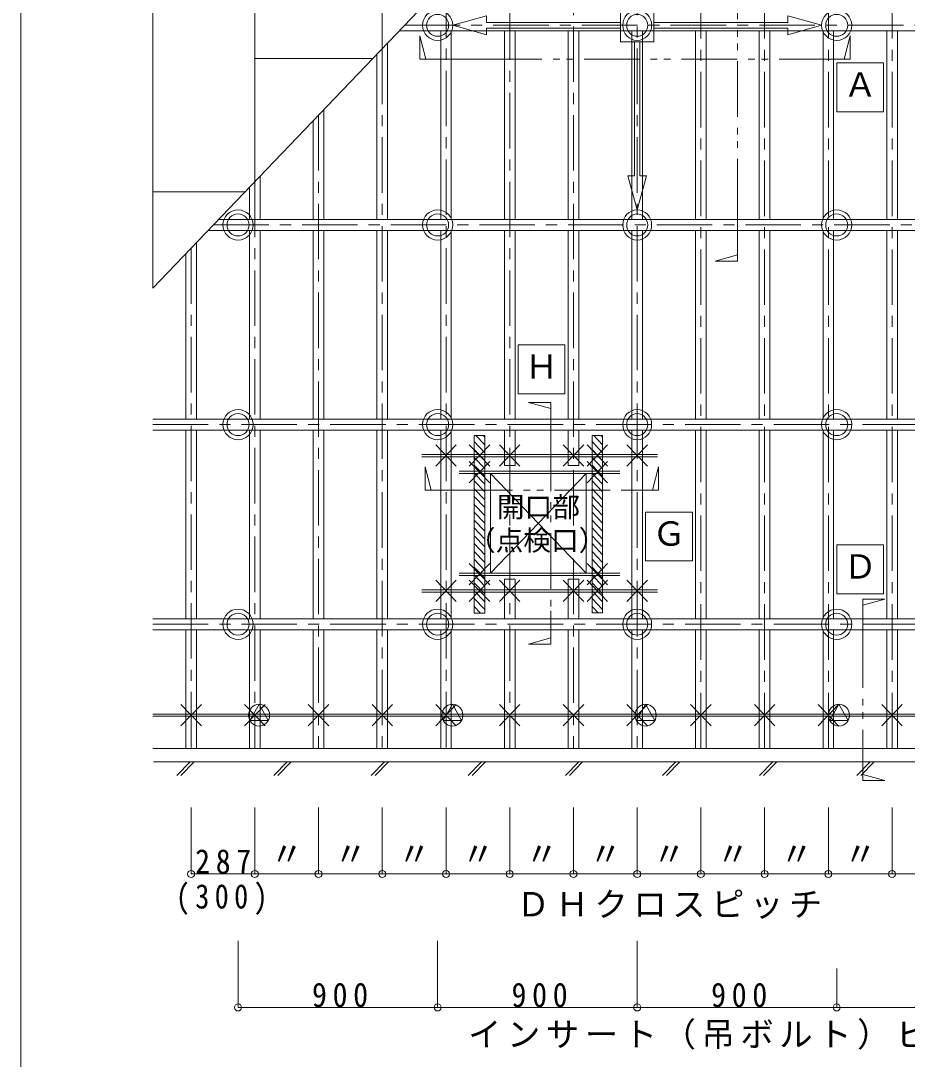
# Model space of a CAD drawing. Units: millimetres on the paper, enlarged 10 times, with parts at other scales. Extents: x -2077 to 2023, y -1433 to 1417.
# Drawn here: x -2077 to -1278, y -162 to 774 of the extents above; entities that cross this region are included whole.
import ezdxf
from ezdxf.enums import TextEntityAlignment as Align

# ---------------------------------------------------------------- set-up
doc = ezdxf.new("R2010")
doc.units = ezdxf.units.MM
doc.header["$LTSCALE"] = 10
doc.linetypes.add('CHAIN1', pattern=[8, 5, -1, 1, -1])
doc.linetypes.add('DOUBLE_CHAIN1', pattern=[8.8, 5, -1, 0.6, -0.6, 0.6, -1])
for name, color, linetype, lineweight in [('0-0_基本', 7, 'Continuous', 9), ('0-1_軸組', 7, 'Continuous', 9), ('0-2_インサート', 7, 'Continuous', 9), ('0-3_文字', 7, 'Continuous', 9), ('0-4_ブレース', 7, 'Continuous', 9), ('0-5_仕上', 7, 'Continuous', 9), ('F-0_図枠', 7, 'Continuous', 9)]:
    doc.layers.add(name, color=color, linetype=linetype, lineweight=lineweight)
doc.styles.add('ＭＳ ゴシック', font='')
doc.styles.get('ＭＳ ゴシック').set_extended_font_data('MS Gothic')

msp = doc.modelspace()

# ---------------------------------------------------------------- linework, layer by layer
at = {"layer": '0-0_基本', "color": 4, "linetype": 'CHAIN1'}
for p, q in [((-1463.94, 1048.28), (-1463.94, 118.28)), ((-1406.46, 1048.28), (-1406.46, 118.28)), ((-1348.98, 1048.28), (-1348.98, 118.28)), ((-1291.5, 1048.28), (-1291.5, 118.28)), ((-1521.42, 989.28), (-1521.42, 118.28)), ((-1578.9, 929.28), (-1578.9, 118.28)), ((-1636.38, 869.28), (-1636.38, 118.28)), ((-1693.86, 809.28), (-1693.86, 118.28)), ((-1731.22, 770.28), (-904.47, 770.28)), ((-1751.34, 749.28), (-1751.34, 118.28)), ((-1808.82, 689.28), (-1808.82, 118.28)), ((-1866.3, 629.28), (-1866.3, 118.28)), ((-1903.66, 590.28), (-904.47, 590.28)), ((-1923.78, 569.28), (-1923.78, 118.28)), ((-1958.27, 410.28), (-904.47, 410.28)), ((-1958.27, 230.28), (-904.47, 230.28))]:
    msp.add_line(p, q, dxfattribs=at)
at = {"layer": '0-0_基本'}
for p, q in [((-1703.09, 372.65), (-1684.63, 391.92)), ((-1703.09, 391.92), (-1684.63, 372.65)), ((-1672.91, 372.65), (-1654.46, 391.92)), ((-1672.91, 391.92), (-1654.46, 372.65)), ((-1645.61, 372.65), (-1627.15, 391.92)), ((-1645.61, 391.92), (-1627.15, 372.65)), ((-1588.13, 372.65), (-1569.67, 391.92)), ((-1588.13, 391.92), (-1569.67, 372.65)), ((-1566.58, 372.65), (-1548.12, 391.92)), ((-1566.58, 391.92), (-1548.12, 372.65)), ((-1530.65, 372.65), (-1512.19, 391.92)), ((-1530.65, 391.92), (-1512.19, 372.65)), ((-1715.7, 383.28), (-1503.22, 383.28)), ((-1715.7, 381.28), (-1503.22, 381.28)), ((-1664.06, 367.67), (-1672.91, 376.92)), ((-1654.46, 376.92), (-1662.98, 368.02)), ((-1566.58, 357.65), (-1548.12, 376.92)), ((-1566.58, 376.92), (-1548.12, 357.65)), ((-1682.09, 368.28), (-1536.98, 368.28)), ((-1682.09, 366.28), (-1536.98, 366.28)), ((-1663.44, 367.54), (-1672.91, 357.65)), ((-1654.46, 357.65), (-1663.69, 367.29)), ((-1654.46, 265.65), (-1672.91, 284.92)), ((-1654.46, 284.92), (-1672.91, 265.65)), ((-1566.58, 265.65), (-1548.12, 284.92)), ((-1566.58, 284.92), (-1548.12, 265.65)), ((-1682.09, 276.28), (-1536.98, 276.28)), ((-1682.09, 274.28), (-1536.98, 274.28)), ((-1703.09, 250.65), (-1684.63, 269.92)), ((-1703.09, 269.92), (-1684.63, 250.65)), ((-1672.91, 250.65), (-1654.46, 269.92)), ((-1672.91, 269.92), (-1654.46, 250.65)), ((-1645.61, 250.65), (-1627.15, 269.92)), ((-1645.61, 269.92), (-1627.15, 250.65)), ((-1588.13, 250.65), (-1569.67, 269.92)), ((-1588.13, 269.92), (-1569.67, 250.65)), ((-1566.58, 250.65), (-1548.12, 269.92)), ((-1566.58, 269.92), (-1548.12, 250.65)), ((-1530.65, 250.65), (-1512.19, 269.92)), ((-1530.65, 269.92), (-1512.19, 250.65)), ((-1715.7, 261.28), (-1503.22, 261.28)), ((-1715.7, 259.28), (-1503.22, 259.28)), ((-1933.01, 138.65), (-1914.55, 157.92)), ((-1933.01, 157.92), (-1914.55, 138.65)), ((-1875.53, 138.65), (-1857.07, 157.92)), ((-1875.53, 157.92), (-1857.07, 138.65)), ((-1818.05, 138.65), (-1799.59, 157.92)), ((-1818.05, 157.92), (-1799.59, 138.65)), ((-1760.57, 138.65), (-1742.11, 157.92)), ((-1760.57, 157.92), (-1742.11, 138.65)), ((-1703.09, 138.65), (-1684.63, 157.92)), ((-1703.09, 157.92), (-1684.63, 138.65)), ((-1645.61, 138.65), (-1627.15, 157.92)), ((-1645.61, 157.92), (-1627.15, 138.65)), ((-1588.13, 138.65), (-1569.67, 157.92)), ((-1588.13, 157.92), (-1569.67, 138.65)), ((-1530.65, 138.65), (-1512.19, 157.92)), ((-1530.65, 157.92), (-1512.19, 138.65)), ((-1473.17, 138.65), (-1454.71, 157.92)), ((-1473.17, 157.92), (-1454.71, 138.65)), ((-1415.69, 138.65), (-1397.23, 157.92)), ((-1415.69, 157.92), (-1397.23, 138.65)), ((-1358.21, 138.65), (-1339.75, 157.92)), ((-1358.21, 157.92), (-1339.75, 138.65)), ((-1300.73, 138.65), (-1282.27, 157.92)), ((-1300.73, 157.92), (-1282.27, 138.65)), ((-1958.27, 149.28), (-904.47, 149.28)), ((-1958.27, 147.28), (-904.47, 147.28)), ((-892.47, 106.28), (-1957.77, 106.28)), ((-1936.63, 93.77), (-1924.65, 106.28)), ((-1933.06, 93.77), (-1921.08, 106.28)), ((-1849.02, 93.77), (-1837.03, 106.28)), ((-1845.45, 93.77), (-1833.46, 106.28)), ((-1761.4, 93.77), (-1749.42, 106.28)), ((-1757.83, 93.77), (-1745.85, 106.28)), ((-1673.79, 93.77), (-1661.8, 106.28)), ((-1670.22, 93.77), (-1658.23, 106.28)), ((-1586.17, 93.77), (-1574.19, 106.28)), ((-1582.6, 93.77), (-1570.62, 106.28)), ((-1498.56, 93.77), (-1486.57, 106.28)), ((-1494.99, 93.77), (-1483, 106.28)), ((-1410.94, 93.77), (-1398.96, 106.28)), ((-1407.37, 93.77), (-1395.39, 106.28)), ((-1323.33, 93.77), (-1311.34, 106.28)), ((-1319.76, 93.77), (-1307.77, 106.28))]:
    msp.add_line(p, q, dxfattribs=at)
msp.add_lwpolyline([(-1958.27, 118.28), (-904.47, 118.28), (-904.47, 1048.28)], dxfattribs=at)
at = {"layer": '0-1_軸組'}
for p, q in [((-904.47, 765.28), (-1736.01, 765.28)), ((-1698.65, 765.28), (-1698.65, 595.28)), ((-1689.07, 765.28), (-1689.07, 595.28)), ((-1641.17, 765.28), (-1641.17, 595.28)), ((-1631.59, 765.28), (-1631.59, 595.28)), ((-1583.69, 765.28), (-1583.69, 595.28)), ((-1574.11, 765.28), (-1574.11, 595.28)), ((-1526.21, 765.28), (-1526.21, 595.28)), ((-1516.63, 765.28), (-1516.63, 595.28)), ((-1468.73, 765.28), (-1468.73, 595.28)), ((-1459.15, 765.28), (-1459.15, 595.28)), ((-1411.25, 765.28), (-1411.25, 595.28)), ((-1401.67, 765.28), (-1401.67, 595.28)), ((-1353.77, 765.28), (-1353.77, 595.28)), ((-1344.19, 765.28), (-1344.19, 595.28)), ((-1296.29, 765.28), (-1296.29, 595.28)), ((-1286.71, 765.28), (-1286.71, 595.28)), ((-1746.55, 754.28), (-1746.55, 595.28)), ((-1756.13, 744.28), (-1756.13, 595.28)), ((-1804.03, 694.28), (-1804.03, 595.28)), ((-1813.61, 684.28), (-1813.61, 595.28)), ((-1861.51, 634.28), (-1861.51, 595.28)), ((-1871.09, 624.28), (-1871.09, 595.28)), ((-904.47, 595.28), (-1898.87, 595.28)), ((-904.47, 585.28), (-1908.45, 585.28)), ((-1871.09, 585.28), (-1871.09, 415.28)), ((-1861.51, 585.28), (-1861.51, 415.28)), ((-1813.61, 585.28), (-1813.61, 415.28)), ((-1804.03, 585.28), (-1804.03, 415.28)), ((-1756.13, 585.28), (-1756.13, 415.28)), ((-1746.55, 585.28), (-1746.55, 415.28)), ((-1698.65, 585.28), (-1698.65, 415.28)), ((-1689.07, 585.28), (-1689.07, 415.28)), ((-1641.17, 585.28), (-1641.17, 415.28)), ((-1631.59, 585.28), (-1631.59, 415.28)), ((-1583.69, 585.28), (-1583.69, 415.28)), ((-1574.11, 585.28), (-1574.11, 415.28)), ((-1526.21, 585.28), (-1526.21, 415.28)), ((-1516.63, 585.28), (-1516.63, 415.28)), ((-1468.73, 585.28), (-1468.73, 415.28)), ((-1459.15, 585.28), (-1459.15, 415.28)), ((-1411.25, 585.28), (-1411.25, 415.28)), ((-1401.67, 585.28), (-1401.67, 415.28)), ((-1353.77, 585.28), (-1353.77, 415.28)), ((-1344.19, 585.28), (-1344.19, 415.28)), ((-1296.29, 585.28), (-1296.29, 415.28)), ((-1286.71, 585.28), (-1286.71, 415.28)), ((-1918.99, 574.28), (-1918.99, 415.28)), ((-1928.57, 564.28), (-1928.57, 415.28)), ((-904.47, 415.28), (-1958.27, 415.28)), ((-904.47, 405.28), (-1958.27, 405.28)), ((-1928.57, 405.28), (-1928.57, 235.28)), ((-1918.99, 405.28), (-1918.99, 235.28)), ((-1871.09, 405.28), (-1871.09, 235.28)), ((-1861.51, 405.28), (-1861.51, 235.28)), ((-1813.61, 405.28), (-1813.61, 235.28)), ((-1804.03, 405.28), (-1804.03, 235.28)), ((-1756.13, 405.28), (-1756.13, 235.28)), ((-1746.55, 405.28), (-1746.55, 235.28)), ((-1698.65, 405.28), (-1698.65, 235.28)), ((-1689.07, 405.28), (-1689.07, 235.28)), ((-1641.17, 405.28), (-1641.17, 373.49)), ((-1631.59, 405.28), (-1631.59, 373.49)), ((-1583.69, 405.28), (-1583.69, 373.49)), ((-1574.11, 405.28), (-1574.11, 373.49)), ((-1526.21, 405.28), (-1526.21, 235.28)), ((-1516.63, 405.28), (-1516.63, 235.28)), ((-1468.73, 405.28), (-1468.73, 235.28)), ((-1459.15, 405.28), (-1459.15, 235.28)), ((-1411.25, 405.28), (-1411.25, 235.28)), ((-1401.67, 405.28), (-1401.67, 235.28)), ((-1353.77, 405.28), (-1353.77, 235.28)), ((-1344.19, 405.28), (-1344.19, 235.28)), ((-1296.29, 405.28), (-1296.29, 235.28)), ((-1286.71, 405.28), (-1286.71, 235.28)), ((-1668.47, 394.89), (-1658.89, 384.89)), ((-1666.99, 400.41), (-1658.89, 391.96)), ((-1660.21, 400.41), (-1658.89, 399.03)), ((-1562.14, 400.41), (-1562.14, 240.41)), ((-1562.14, 400.41), (-1552.56, 400.41)), ((-1562.14, 394.89), (-1552.56, 384.89)), ((-1560.65, 400.41), (-1552.56, 391.96)), ((-1553.87, 400.41), (-1552.56, 399.03)), ((-1552.56, 400.41), (-1552.56, 240.41)), ((-1668.47, 387.82), (-1658.89, 377.82)), ((-1562.14, 387.82), (-1552.56, 377.82)), ((-1668.47, 380.75), (-1658.89, 370.75)), ((-1562.14, 380.75), (-1552.56, 370.75)), ((-1668.47, 373.67), (-1658.89, 363.67)), ((-1668.47, 366.6), (-1658.89, 356.6)), ((-1641.17, 373.49), (-1631.59, 373.49)), ((-1583.69, 373.49), (-1574.11, 373.49)), ((-1562.14, 373.67), (-1552.56, 363.67)), ((-1562.14, 366.6), (-1552.56, 356.6)), ((-1668.47, 359.53), (-1658.89, 349.53)), ((-1562.14, 359.53), (-1552.56, 349.53)), ((-1668.47, 352.46), (-1658.89, 342.46)), ((-1562.14, 352.46), (-1552.56, 342.46)), ((-1668.47, 345.39), (-1658.89, 335.39)), ((-1668.47, 338.32), (-1658.89, 328.32)), ((-1562.14, 345.39), (-1552.56, 335.39)), ((-1562.14, 338.32), (-1552.56, 328.32)), ((-1668.47, 331.25), (-1658.89, 321.25)), ((-1562.14, 331.25), (-1552.56, 321.25)), ((-1668.47, 324.18), (-1658.89, 314.18)), ((-1562.14, 324.18), (-1552.56, 314.18)), ((-1668.47, 317.11), (-1658.89, 307.11)), ((-1668.47, 310.03), (-1658.89, 300.03)), ((-1562.14, 317.11), (-1552.56, 307.11)), ((-1562.14, 310.03), (-1552.56, 300.03)), ((-1668.47, 302.96), (-1658.89, 292.96)), ((-1562.14, 302.96), (-1552.56, 292.96)), ((-1668.47, 295.89), (-1658.89, 285.89)), ((-1562.14, 295.89), (-1552.56, 285.89)), ((-1668.47, 288.82), (-1658.89, 278.82)), ((-1668.47, 281.75), (-1658.89, 271.75)), ((-1562.14, 288.82), (-1552.56, 278.82)), ((-1562.14, 281.75), (-1552.56, 271.75)), ((-1668.47, 274.68), (-1658.89, 264.68)), ((-1562.14, 274.68), (-1552.56, 264.68)), ((-1668.47, 267.61), (-1658.89, 257.61)), ((-1641.17, 270.76), (-1641.17, 235.28)), ((-1641.17, 270.76), (-1631.59, 270.76)), ((-1631.59, 270.76), (-1631.59, 235.28)), ((-1583.69, 270.76), (-1583.69, 235.28)), ((-1583.69, 270.76), (-1574.11, 270.76)), ((-1574.11, 270.76), (-1574.11, 235.28)), ((-1562.14, 267.61), (-1552.56, 257.61)), ((-1668.47, 260.54), (-1658.89, 250.54)), ((-1668.47, 253.47), (-1658.89, 243.47)), ((-1562.14, 260.54), (-1552.56, 250.54)), ((-1562.14, 253.47), (-1552.56, 243.47)), ((-1668.47, 246.4), (-1662.62, 240.28)), ((-1562.14, 246.4), (-1556.28, 240.28)), ((-904.47, 235.28), (-1958.27, 235.28)), ((-904.47, 235.28), (-1958.27, 235.28)), ((-1668.47, 240.28), (-1658.89, 240.28)), ((-1562.14, 240.41), (-1552.56, 240.41)), ((-904.47, 225.28), (-1958.27, 225.28)), ((-904.47, 225.28), (-1958.27, 225.28)), ((-1928.57, 225.28), (-1928.57, 118.28)), ((-1918.99, 225.28), (-1918.99, 118.28)), ((-1871.09, 225.28), (-1871.09, 118.28)), ((-1861.51, 225.28), (-1861.51, 118.28)), ((-1813.61, 225.28), (-1813.61, 118.28)), ((-1804.03, 225.28), (-1804.03, 118.28)), ((-1756.13, 225.28), (-1756.13, 118.28)), ((-1746.55, 225.28), (-1746.55, 118.28)), ((-1698.65, 225.28), (-1698.65, 118.28)), ((-1689.07, 225.28), (-1689.07, 118.28)), ((-1641.17, 225.28), (-1641.17, 118.28)), ((-1631.59, 225.28), (-1631.59, 118.28)), ((-1583.69, 225.28), (-1583.69, 118.28)), ((-1574.11, 225.28), (-1574.11, 118.28)), ((-1526.21, 225.28), (-1526.21, 118.28)), ((-1516.63, 225.28), (-1516.63, 118.28)), ((-1468.73, 225.28), (-1468.73, 118.28)), ((-1459.15, 225.28), (-1459.15, 118.28)), ((-1411.25, 225.28), (-1411.25, 118.28)), ((-1401.67, 225.28), (-1401.67, 118.28)), ((-1353.77, 225.28), (-1353.77, 118.28)), ((-1344.19, 225.28), (-1344.19, 118.28)), ((-1296.29, 225.28), (-1296.29, 118.28)), ((-1286.71, 225.28), (-1286.71, 118.28))]:
    msp.add_line(p, q, dxfattribs=at)
msp.add_lwpolyline([(-1668.47, 240.28), (-1668.47, 400.41), (-1658.89, 400.41), (-1658.89, 240.28)], dxfattribs=at)
at = {"layer": '0-2_インサート'}
for p, q in [((-1862.47, 158.17), (-1870.67, 143.34)), ((-1854.27, 143.34), (-1862.47, 158.17)), ((-1688.11, 158.17), (-1696.32, 143.34)), ((-1679.91, 143.34), (-1688.11, 158.17)), ((-1513.76, 158.17), (-1521.96, 143.34)), ((-1505.55, 143.34), (-1513.76, 158.17)), ((-1339.4, 158.17), (-1347.61, 143.34)), ((-1331.2, 143.34), (-1339.4, 158.17)), ((-1870.67, 143.34), (-1854.27, 143.34)), ((-1696.32, 143.34), (-1679.91, 143.34)), ((-1521.96, 143.34), (-1505.55, 143.34)), ((-1347.61, 143.34), (-1331.2, 143.34))]:
    msp.add_line(p, q, dxfattribs=at)
for centre, radius in [((-1701.42, 770.28), 13.62), ((-1701.42, 770.28), 9.89), ((-1341.42, 770.28), 13.62), ((-1341.42, 770.28), 9.89), ((-1881.42, 590.28), 13.62), ((-1881.42, 590.28), 9.89), ((-1701.42, 590.28), 13.62), ((-1701.42, 590.28), 9.89), ((-1341.42, 590.28), 13.62), ((-1341.42, 590.28), 9.89), ((-1881.42, 410.28), 13.62), ((-1701.42, 410.28), 13.62), ((-1341.42, 410.28), 13.62), ((-1881.42, 410.28), 9.89), ((-1701.42, 410.28), 9.89), ((-1341.42, 410.28), 9.89), ((-1881.42, 230.28), 13.62), ((-1701.42, 230.28), 13.62), ((-1341.42, 230.28), 13.62), ((-1881.42, 230.28), 9.89), ((-1701.42, 230.28), 9.89), ((-1341.42, 230.28), 9.89)]:
    msp.add_circle(centre, radius, dxfattribs=at)
for centre, major_axis in [((-1521.42, 770.28), (0, 13.62)), ((-1521.42, 770.28), (0, 9.89)), ((-1521.42, 590.28), (0, 13.62)), ((-1521.42, 590.28), (0, 9.89)), ((-1521.42, 410.28), (0, 13.62)), ((-1521.42, 410.28), (0, 9.89)), ((-1521.42, 230.28), (0, 13.62)), ((-1521.42, 230.28), (0, 9.89)), ((-1862.47, 148.28), (0, 9.89)), ((-1688.11, 148.28), (0, 9.89)), ((-1513.76, 148.28), (0, 9.89)), ((-1339.4, 148.28), (0, 9.89))]:
    msp.add_ellipse(centre, major_axis=major_axis, ratio=0.958, dxfattribs=at)
at = {"layer": '0-3_文字', "color": 4, "linetype": 'DOUBLE_CHAIN1'}
for p, q in [((-1430.91, 913.86), (-1430.91, 620.39)), ((-1657.31, 739.88), (-1387.78, 739.88)), ((-1599.34, 400.27), (-1599.34, 242.3)), ((-1683.88, 351.27), (-1530.86, 351.27)), ((-1317.95, 223.01), (-1317.95, 107.88))]:
    msp.add_line(p, q, dxfattribs=at)
at = {"layer": '0-3_文字'}
for p, q in [((-1717.37, 760.81), (-1712, 739.88)), ((-1717.37, 739.88), (-1717.37, 760.81)), ((-1329.3, 760.81), (-1334.68, 739.88)), ((-1329.3, 739.88), (-1329.3, 760.81)), ((-1657.31, 739.88), (-1717.37, 739.88)), ((-1389.37, 739.88), (-1329.3, 739.88)), ((-1341.32, 736.3), (-1299.17, 736.3)), ((-1341.32, 692.3), (-1341.32, 736.3)), ((-1299.17, 736.3), (-1299.17, 692.3)), ((-1299.17, 692.3), (-1341.32, 692.3)), ((-1430.91, 620.39), (-1430.91, 557.69)), ((-1450.96, 557.69), (-1430.91, 563.3)), ((-1430.91, 557.69), (-1450.96, 557.69)), ((-1628.72, 482.07), (-1586.57, 482.07)), ((-1586.57, 482.07), (-1586.57, 438.07)), ((-1619.38, 430.27), (-1599.34, 424.67)), ((-1599.34, 430.27), (-1619.38, 430.27)), ((-1599.34, 430.27), (-1599.34, 400.27)), ((-1712.62, 372.19), (-1707.25, 351.27)), ((-1712.62, 351.27), (-1712.62, 372.19)), ((-1502.12, 372.19), (-1507.49, 351.27)), ((-1502.12, 351.27), (-1502.12, 372.19)), ((-1712.62, 351.27), (-1683.88, 351.27)), ((-1502.12, 351.27), (-1530.86, 351.27)), ((-1513.76, 331.45), (-1471.61, 331.45)), ((-1513.76, 287.45), (-1513.76, 331.45)), ((-1471.61, 331.45), (-1471.61, 287.45)), ((-1341.32, 301.76), (-1299.17, 301.76)), ((-1341.32, 257.76), (-1341.32, 301.76)), ((-1299.17, 301.76), (-1299.17, 257.76)), ((-1471.61, 287.45), (-1513.76, 287.45)), ((-1299.17, 257.76), (-1341.32, 257.76)), ((-1297.91, 253.01), (-1317.95, 247.4)), ((-1317.95, 253.01), (-1297.91, 253.01)), ((-1317.95, 253.01), (-1317.95, 223.01)), ((-1599.34, 212.3), (-1599.34, 242.3)), ((-1619.38, 212.3), (-1599.34, 217.9)), ((-1599.34, 212.3), (-1619.38, 212.3)), ((-1317.95, 107.88), (-1317.95, 89.28)), ((-1297.91, 89.28), (-1317.95, 94.88)), ((-1317.95, 89.28), (-1297.91, 89.28)), ((-1923.78, 5.11), (-1923.78, 65.11)), ((-1866.3, 5.11), (-1866.3, 65.11)), ((-1866.3, 5.11), (-1866.3, 65.11)), ((-1808.82, 5.11), (-1808.82, 65.11)), ((-1751.34, 5.11), (-1751.34, 65.11)), ((-1693.86, 5.11), (-1693.86, 65.11)), ((-1636.38, 5.11), (-1636.38, 65.11)), ((-1578.9, 5.11), (-1578.9, 65.11)), ((-1521.42, 5.11), (-1521.42, 65.11)), ((-1463.94, 5.11), (-1463.94, 65.11)), ((-1406.46, 5.11), (-1406.46, 65.11)), ((-1348.98, 5.11), (-1348.98, 65.11)), ((-1291.5, 5.11), (-1291.5, 65.11)), ((-1923.78, 5.11), (-1866.3, 5.11)), ((-1866.3, 5.11), (-1808.82, 5.11)), ((-1808.82, 5.11), (-1751.34, 5.11)), ((-1751.34, 5.11), (-1693.86, 5.11)), ((-1693.86, 5.11), (-1636.38, 5.11)), ((-1636.38, 5.11), (-1578.9, 5.11)), ((-1578.9, 5.11), (-1521.42, 5.11)), ((-1521.42, 5.11), (-1463.94, 5.11)), ((-1463.94, 5.11), (-1406.46, 5.11)), ((-1406.46, 5.11), (-1348.98, 5.11)), ((-1348.98, 5.11), (-1291.5, 5.11)), ((-1291.5, 5.11), (-1234.02, 5.11)), ((-1881.42, -115.23), (-1881.42, -55.23)), ((-1701.42, -115.23), (-1701.42, -55.23)), ((-1521.42, -55.23), (-1521.42, -115.23)), ((-1341.42, -115.23), (-1341.42, -80.1)), ((-1881.42, -115.23), (-981.42, -115.23))]:
    msp.add_line(p, q, dxfattribs=at)
msp.add_lwpolyline([(-1586.57, 438.07), (-1628.72, 438.07), (-1628.72, 482.07)], dxfattribs=at)
for centre in [(-1923.78, 5.11), (-1866.3, 5.11), (-1808.82, 5.11), (-1751.34, 5.11), (-1693.86, 5.11), (-1636.38, 5.11), (-1578.9, 5.11), (-1521.42, 5.11), (-1463.94, 5.11), (-1406.46, 5.11), (-1348.98, 5.11), (-1291.5, 5.11), (-1881.42, -115.23), (-1701.42, -115.23), (-1521.42, -115.23), (-1341.42, -115.23)]:
    msp.add_circle(centre, 3.19, dxfattribs=at)
at = {"layer": '0-4_ブレース'}
for p, q in [((-1687.8, 770.28), (-1657.26, 761.74)), ((-1657.26, 772.78), (-1536.42, 772.78)), ((-1657.26, 761.74), (-1657.26, 767.78)), ((-1657.26, 767.78), (-1536.42, 767.78)), ((-1385.58, 772.78), (-1506.42, 772.78)), ((-1385.58, 767.78), (-1506.42, 767.78)), ((-1355.05, 770.28), (-1385.58, 761.74)), ((-1385.58, 761.74), (-1385.58, 767.78)), ((-1523.92, 634.44), (-1523.92, 755.28)), ((-1518.92, 634.44), (-1518.92, 755.28)), ((-1521.42, 603.91), (-1512.88, 634.44)), ((-1512.88, 634.44), (-1518.92, 634.44))]:
    msp.add_line(p, q, dxfattribs=at)
for points in [[(-1687.8, 770.28), (-1657.26, 778.82), (-1657.26, 772.78)], [(-1355.05, 770.28), (-1385.58, 778.82), (-1385.58, 772.78)], [(-1521.42, 603.91), (-1529.96, 634.44), (-1523.92, 634.44)]]:
    msp.add_lwpolyline(points, dxfattribs=at)
msp.add_lwpolyline([(-1536.42, 755.28), (-1506.42, 755.28), (-1506.42, 785.28), (-1536.42, 785.28)], close=True, dxfattribs=at)
at = {"layer": '0-5_仕上'}
for p, q in [((-1866.3, 629.28), (-1866.3, 1048.28)), ((-1751.34, 749.28), (-1751.34, 1048.28)), ((-1759.96, 740.28), (-1866.3, 740.28)), ((-1874.92, 620.28), (-1958.27, 620.28)), ((-1658.89, 366.28), (-1562.14, 366.28)), ((-1653.63, 276.28), (-1567.41, 366.28)), ((-1567.41, 366.28), (-1567.41, 276.28)), ((-1562.14, 276.28), (-1658.89, 276.28)), ((-1567.41, 276.28), (-1653.63, 276.28))]:
    msp.add_line(p, q, dxfattribs=at)
for points in [[(-1958.27, 1048.28), (-1958.27, 533.28), (-1464.9, 1048.28)], [(-1653.63, 276.28), (-1653.63, 366.28), (-1567.41, 276.28)]]:
    msp.add_lwpolyline(points, dxfattribs=at)
at = {"layer": 'F-0_図枠'}
msp.add_line((-2077.43, -1432.82), (-2077.43, 1417.18), dxfattribs=at)

# ---------------------------------------------------------------- texts
at = {"layer": '0-3_文字', "style": 'ＭＳ ゴシック'}
for s, height, p in [('Ａ', 21.99, (-1335.24, 699.3)), ('Ｈ', 21.99, (-1622.64, 445.07)), ('開口部', 18.33, (-1648.02, 321.28)), ('Ｇ', 21.99, (-1507.68, 294.45)), ('（点検口）', 18.33, (-1674.15, 291.28)), ('Ｄ', 21.99, (-1335.24, 264.76)), ('〃', 21.99, (-1852.42, 5.67)), ('〃', 21.99, (-1794.94, 5.67)), ('〃', 21.99, (-1737.46, 5.67)), ('〃', 21.99, (-1679.98, 5.67)), ('〃', 21.99, (-1622.5, 5.67)), ('〃', 21.99, (-1565.02, 5.67)), ('〃', 21.99, (-1507.54, 5.67)), ('〃', 21.99, (-1450.06, 5.67)), ('〃', 21.99, (-1392.58, 5.67)), ('〃', 21.99, (-1335.1, 5.67))]:
    msp.add_text(s, height=height, dxfattribs=at).set_placement(p, align=Align.BOTTOM_LEFT)
at = {"layer": '0-3_文字', "char_height": 21.99, "attachment_point": 7, "style": 'ＭＳ ゴシック'}
for s, insert in [('\\T1.38;\\W0.9;287', (-1920.16, 5.11)), ('\\T1.38;\\W0.85;(300)', (-1937.61, -31.89)), ('\\T1.17;ＤＨクロスピッチ', (-1630.18, -35.4)), ('\\T1.38;\\W0.9;900', (-1814.74, -115.23)), ('\\T1.38;\\W0.9;900', (-1634.74, -115.23)), ('\\T1.38;\\W0.9;900', (-1454.74, -115.23)), ('\\T1.17;インサート（吊ボルト）ピッチ', (-1673.92, -153.3))]:
    msp.add_mtext(s, dxfattribs=dict(at, insert=insert))

doc.saveas('drawing.dxf')
